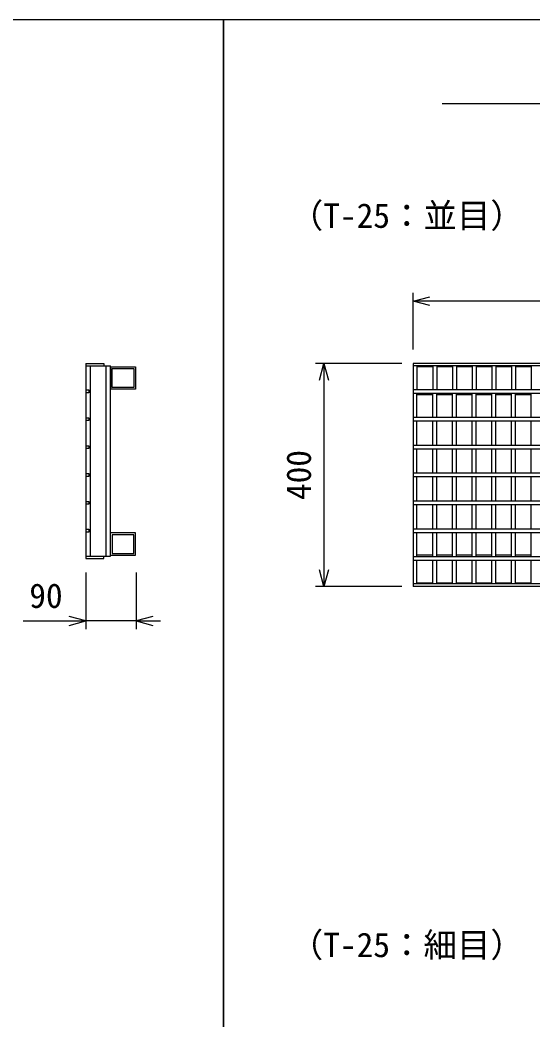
# Model space of a CAD drawing. Units: millimetres, scale not verified. Extents: x -33600 to 33600, y -11880 to 11880.
# Drawn here: x -27716 to -26796, y -6428 to -4634 of the extents above; entities that cross this region are included whole.
import ezdxf
from ezdxf.enums import TextEntityAlignment as Align

# ---------------------------------------------------------------- set-up
doc = ezdxf.new("R2010")
doc.units = ezdxf.units.MM
doc.header["$LTSCALE"] = 40
for name, color, linetype, lineweight in [('0-0_DIM', 7, 'Continuous', 25), ('0-2_HATCH', 6, 'Continuous', 25), ('0-6_TXT', 7, 'Continuous', 25)]:
    doc.layers.add(name, color=color, linetype=linetype, lineweight=lineweight)
doc.styles.add('ＭＳ ゴシック', font='')
doc.styles.get('ＭＳ ゴシック').set_extended_font_data('MS Gothic')

msp = doc.modelspace()

# ---------------------------------------------------------------- linework, layer by layer
at = {"layer": '0-0_DIM'}
for p, q in [((-27010.84, -5225.23), (-27010.84, -5123.65)), ((-26015.84, -5138.65), (-27010.84, -5138.65)), ((-27030.84, -5250.46), (-27185.84, -5250.46)), ((-27170.84, -5250.46), (-27170.84, -5650.46)), ((-27597.5, -5625.68), (-27597.5, -5727.27)), ((-27507.5, -5625.68), (-27507.5, -5727.27)), ((-27030.84, -5650.46), (-27185.84, -5650.46)), ((-27710.11, -5712.27), (-27597.5, -5712.27)), ((-27507.5, -5712.27), (-27597.5, -5712.27)), ((-27507.5, -5712.27), (-27464.03, -5712.27))]:
    msp.add_line(p, q, dxfattribs=at)
for points in [[(-26980.84, -5146.68), (-27010.84, -5138.65), (-26980.84, -5130.61)], [(-27178.88, -5280.46), (-27170.84, -5250.46), (-27162.8, -5280.46)], [(-27162.8, -5620.46), (-27170.84, -5650.46), (-27178.88, -5620.46)], [(-27627.5, -5720.3), (-27597.5, -5712.27), (-27627.5, -5704.23)], [(-27477.5, -5704.23), (-27507.5, -5712.27), (-27477.5, -5720.3)]]:
    msp.add_lwpolyline(points, dxfattribs=at)
at = {"layer": '0-2_HATCH'}
for p, q in [((-27597.5, -5250.46), (-27597.5, -5600.46)), ((-27597.5, -5254.96), (-27553.5, -5254.96)), ((-27589.5, -5595.96), (-27589.5, -5254.96)), ((-27561.5, -5595.96), (-27561.5, -5254.96)), ((-27553.5, -5595.96), (-27553.5, -5254.96)), ((-27553.5, -5256.46), (-27553.5, -5296.46)), ((-27010.84, -5250.46), (-27010.84, -5650.46)), ((-26015.84, -5250.46), (-27010.84, -5250.46)), ((-26015.84, -5254.96), (-27010.84, -5254.96)), ((-27003.84, -5254.96), (-27003.84, -5297.46)), ((-26975.56, -5256.46), (-27003.84, -5256.46)), ((-26975.56, -5254.96), (-26975.56, -5297.46)), ((-26968.56, -5254.96), (-26968.56, -5297.46)), ((-26940.27, -5256.46), (-26968.56, -5256.46)), ((-26940.27, -5254.96), (-26940.27, -5297.46)), ((-26933.27, -5254.96), (-26933.27, -5297.46)), ((-26904.98, -5256.46), (-26933.27, -5256.46)), ((-26904.98, -5254.96), (-26904.98, -5297.46)), ((-26897.98, -5254.96), (-26897.98, -5297.46)), ((-26869.7, -5256.46), (-26897.98, -5256.46)), ((-26869.7, -5254.96), (-26869.7, -5297.46)), ((-26862.7, -5254.96), (-26862.7, -5297.46)), ((-26834.41, -5256.46), (-26862.7, -5256.46)), ((-26834.41, -5254.96), (-26834.41, -5297.46)), ((-26827.41, -5254.96), (-26827.41, -5297.46)), ((-26799.13, -5256.46), (-26827.41, -5256.46)), ((-26799.13, -5254.96), (-26799.13, -5297.46)), ((-26015.84, -5297.46), (-27010.84, -5297.46)), ((-27010.84, -5303.46), (-26015.84, -5303.46)), ((-27003.84, -5347.46), (-27003.84, -5303.46)), ((-26975.56, -5306.46), (-27003.84, -5306.46)), ((-26975.56, -5347.46), (-26975.56, -5303.46)), ((-26968.56, -5347.46), (-26968.56, -5303.46)), ((-26940.27, -5306.46), (-26968.56, -5306.46)), ((-26940.27, -5347.46), (-26940.27, -5303.46)), ((-26933.27, -5347.46), (-26933.27, -5303.46)), ((-26904.98, -5306.46), (-26933.27, -5306.46)), ((-26904.98, -5347.46), (-26904.98, -5303.46)), ((-26897.98, -5347.46), (-26897.98, -5303.46)), ((-26869.7, -5306.46), (-26897.98, -5306.46)), ((-26869.7, -5347.46), (-26869.7, -5303.46)), ((-26862.7, -5347.46), (-26862.7, -5303.46)), ((-26834.41, -5306.46), (-26862.7, -5306.46)), ((-26834.41, -5347.46), (-26834.41, -5303.46)), ((-26827.41, -5347.46), (-26827.41, -5303.46)), ((-26799.13, -5306.46), (-26827.41, -5306.46)), ((-26799.13, -5347.46), (-26799.13, -5303.46)), ((-26015.84, -5347.46), (-27010.84, -5347.46)), ((-27010.84, -5353.46), (-26015.84, -5353.46)), ((-27003.84, -5397.46), (-27003.84, -5353.46)), ((-26975.56, -5397.46), (-26975.56, -5353.46)), ((-26968.56, -5397.46), (-26968.56, -5353.46)), ((-26940.27, -5397.46), (-26940.27, -5353.46)), ((-26933.27, -5397.46), (-26933.27, -5353.46)), ((-26904.98, -5397.46), (-26904.98, -5353.46)), ((-26897.98, -5397.46), (-26897.98, -5353.46)), ((-26869.7, -5397.46), (-26869.7, -5353.46)), ((-26862.7, -5397.46), (-26862.7, -5353.46)), ((-26834.41, -5397.46), (-26834.41, -5353.46)), ((-26827.41, -5397.46), (-26827.41, -5353.46)), ((-26799.13, -5397.46), (-26799.13, -5353.46)), ((-26015.84, -5397.46), (-27010.84, -5397.46)), ((-27010.84, -5403.46), (-26015.84, -5403.46)), ((-27003.84, -5447.46), (-27003.84, -5403.46)), ((-26975.56, -5447.46), (-26975.56, -5403.46)), ((-26968.56, -5447.46), (-26968.56, -5403.46)), ((-26940.27, -5447.46), (-26940.27, -5403.46)), ((-26933.27, -5447.46), (-26933.27, -5403.46)), ((-26904.98, -5447.46), (-26904.98, -5403.46)), ((-26897.98, -5447.46), (-26897.98, -5403.46)), ((-26869.7, -5447.46), (-26869.7, -5403.46)), ((-26862.7, -5447.46), (-26862.7, -5403.46)), ((-26834.41, -5447.46), (-26834.41, -5403.46)), ((-26827.41, -5447.46), (-26827.41, -5403.46)), ((-26799.13, -5447.46), (-26799.13, -5403.46)), ((-26015.84, -5447.46), (-27010.84, -5447.46)), ((-27010.84, -5453.46), (-26015.84, -5453.46)), ((-27003.84, -5497.46), (-27003.84, -5453.46)), ((-26975.56, -5497.46), (-26975.56, -5453.46)), ((-26968.56, -5497.46), (-26968.56, -5453.46)), ((-26940.27, -5497.46), (-26940.27, -5453.46)), ((-26933.27, -5497.46), (-26933.27, -5453.46)), ((-26904.98, -5497.46), (-26904.98, -5453.46)), ((-26897.98, -5497.46), (-26897.98, -5453.46)), ((-26869.7, -5497.46), (-26869.7, -5453.46)), ((-26862.7, -5497.46), (-26862.7, -5453.46)), ((-26834.41, -5497.46), (-26834.41, -5453.46)), ((-26827.41, -5497.46), (-26827.41, -5453.46)), ((-26799.13, -5497.46), (-26799.13, -5453.46)), ((-26015.84, -5497.46), (-27010.84, -5497.46)), ((-27010.84, -5503.46), (-26015.84, -5503.46)), ((-27003.84, -5547.46), (-27003.84, -5503.46)), ((-26975.56, -5547.46), (-26975.56, -5503.46)), ((-26968.56, -5547.46), (-26968.56, -5503.46)), ((-26940.27, -5547.46), (-26940.27, -5503.46)), ((-26933.27, -5547.46), (-26933.27, -5503.46)), ((-26904.98, -5547.46), (-26904.98, -5503.46)), ((-26897.98, -5547.46), (-26897.98, -5503.46)), ((-26869.7, -5547.46), (-26869.7, -5503.46)), ((-26862.7, -5547.46), (-26862.7, -5503.46)), ((-26834.41, -5547.46), (-26834.41, -5503.46)), ((-26827.41, -5547.46), (-26827.41, -5503.46)), ((-26799.13, -5547.46), (-26799.13, -5503.46)), ((-27553.5, -5594.46), (-27553.5, -5554.46)), ((-26015.84, -5547.46), (-27010.84, -5547.46)), ((-27010.84, -5553.46), (-26015.84, -5553.46)), ((-27003.84, -5597.46), (-27003.84, -5553.46)), ((-26975.56, -5597.46), (-26975.56, -5553.46)), ((-26968.56, -5597.46), (-26968.56, -5553.46)), ((-26940.27, -5597.46), (-26940.27, -5553.46)), ((-26933.27, -5597.46), (-26933.27, -5553.46)), ((-26904.98, -5597.46), (-26904.98, -5553.46)), ((-26897.98, -5597.46), (-26897.98, -5553.46)), ((-26869.7, -5597.46), (-26869.7, -5553.46)), ((-26862.7, -5597.46), (-26862.7, -5553.46)), ((-26834.41, -5597.46), (-26834.41, -5553.46)), ((-26827.41, -5597.46), (-26827.41, -5553.46)), ((-26799.13, -5597.46), (-26799.13, -5553.46)), ((-27597.5, -5595.96), (-27553.5, -5595.96)), ((-26015.84, -5597.46), (-27010.84, -5597.46)), ((-26975.56, -5594.46), (-27003.84, -5594.46)), ((-26940.27, -5594.46), (-26968.56, -5594.46)), ((-26904.98, -5594.46), (-26933.27, -5594.46)), ((-26869.7, -5594.46), (-26897.98, -5594.46)), ((-26834.41, -5594.46), (-26862.7, -5594.46)), ((-26799.13, -5594.46), (-26827.41, -5594.46)), ((-27010.84, -5603.46), (-26015.84, -5603.46)), ((-27003.84, -5645.96), (-27003.84, -5603.46)), ((-26975.56, -5645.96), (-26975.56, -5603.46)), ((-26968.56, -5645.96), (-26968.56, -5603.46)), ((-26940.27, -5645.96), (-26940.27, -5603.46)), ((-26933.27, -5645.96), (-26933.27, -5603.46)), ((-26904.98, -5645.96), (-26904.98, -5603.46)), ((-26897.98, -5645.96), (-26897.98, -5603.46)), ((-26869.7, -5645.96), (-26869.7, -5603.46)), ((-26862.7, -5645.96), (-26862.7, -5603.46)), ((-26834.41, -5645.96), (-26834.41, -5603.46)), ((-26827.41, -5645.96), (-26827.41, -5603.46)), ((-26799.13, -5645.96), (-26799.13, -5603.46)), ((-26015.84, -5645.96), (-27010.84, -5645.96)), ((-26015.84, -5650.46), (-27010.84, -5650.46)), ((-26975.56, -5644.46), (-27003.84, -5644.46)), ((-26940.27, -5644.46), (-26968.56, -5644.46)), ((-26904.98, -5644.46), (-26933.27, -5644.46)), ((-26869.7, -5644.46), (-26897.98, -5644.46)), ((-26834.41, -5644.46), (-26862.7, -5644.46)), ((-26799.13, -5644.46), (-26827.41, -5644.46))]:
    msp.add_line(p, q, dxfattribs=at)
for points in [[(-27597.5, -5250.46), (-27565.5, -5250.46), (-27565.5, -5254.96)], [(-27553.5, -5256.46), (-27508.5, -5256.46), (-27508.5, -5296.46), (-27553.5, -5296.46)], [(-27597.5, -5297.96), (-27592.5, -5297.96), (-27592.5, -5302.96), (-27597.5, -5302.96)], [(-27597.5, -5347.96), (-27592.5, -5347.96), (-27592.5, -5352.96), (-27597.5, -5352.96)], [(-27597.5, -5397.96), (-27592.5, -5397.96), (-27592.5, -5402.96), (-27597.5, -5402.96)], [(-27597.5, -5447.96), (-27592.5, -5447.96), (-27592.5, -5452.96), (-27597.5, -5452.96)], [(-27597.5, -5497.96), (-27592.5, -5497.96), (-27592.5, -5502.96), (-27597.5, -5502.96)], [(-27597.5, -5547.96), (-27592.5, -5547.96), (-27592.5, -5552.96), (-27597.5, -5552.96)], [(-27553.5, -5594.46), (-27508.5, -5594.46), (-27508.5, -5554.46), (-27553.5, -5554.46)], [(-27597.5, -5600.46), (-27565.5, -5600.46), (-27565.5, -5595.96)]]:
    msp.add_lwpolyline(points, dxfattribs=at)
for points in [[(-27550.3, -5259.66), (-27511.7, -5259.66), (-27511.7, -5293.26), (-27550.3, -5293.26)], [(-27550.3, -5591.26), (-27511.7, -5591.26), (-27511.7, -5557.66), (-27550.3, -5557.66)]]:
    msp.add_lwpolyline(points, close=True, dxfattribs=at)
at = {"layer": '0-6_TXT'}
msp.add_line((-26958.8, -4784.13), (-25943.21, -4784.13), dxfattribs=at)
for points in [[(-29151.01, -8234.13), (-27351.01, -8234.13), (-27351.01, -4634.13), (-29151.01, -4634.13)], [(-27351.01, -8234.13), (-25551.01, -8234.13), (-25551.01, -4634.13), (-27351.01, -4634.13)]]:
    msp.add_lwpolyline(points, close=True, dxfattribs=at)

# ---------------------------------------------------------------- texts
at = {"layer": '0-0_DIM', "style": 'ＭＳ ゴシック'}
for s, p in [('（T-25：並目）', (-27231.98, -5020.27)), ('90', (-27699.13, -5702.27)), ('（T-25：細目）', (-27231.98, -6328.82))]:
    msp.add_text(s, height=43.99, dxfattribs=at).set_placement(p, align=Align.BOTTOM_LEFT)
msp.add_text('400', height=43.99, rotation=90, dxfattribs=at).set_placement((-27180.84, -5495.46), align=Align.BOTTOM_LEFT)

doc.saveas('drawing.dxf')
